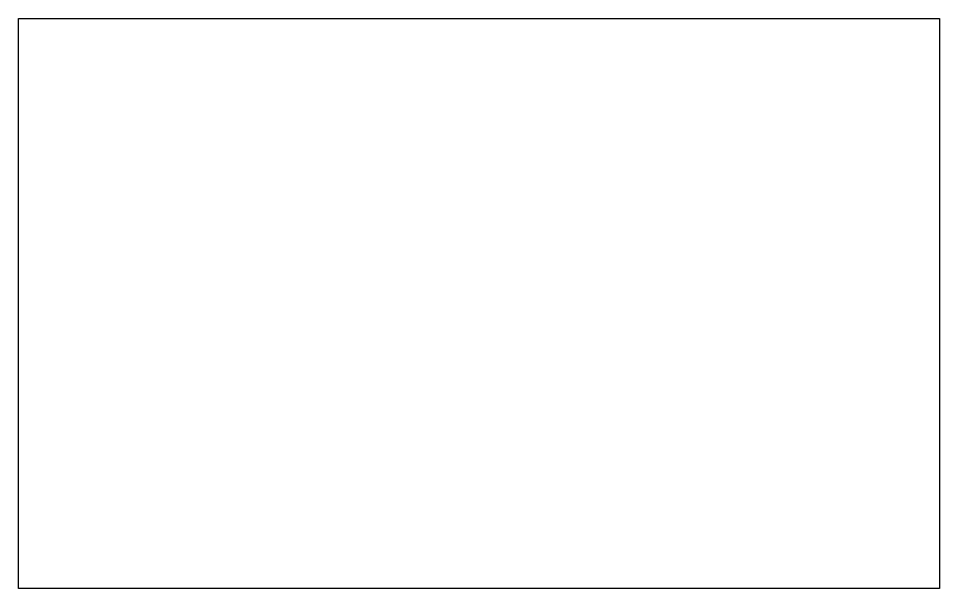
# Model space of a CAD drawing. Header units: millimetres. Extents: x -52 to 158, y -25 to 105.
import ezdxf

# ---------------------------------------------------------------- set-up
doc = ezdxf.new("R2010")
doc.units = ezdxf.units.MM
doc.layers.get('0').update_dxf_attribs({"linetype": 'CONTINUOUS'})

msp = doc.modelspace()

# ---------------------------------------------------------------- linework, layer by layer
msp.add_lwpolyline([(158, 104.54), (158, -25.46), (-52, -25.46), (-52, 104.54)], close=True)

doc.saveas('drawing.dxf')
